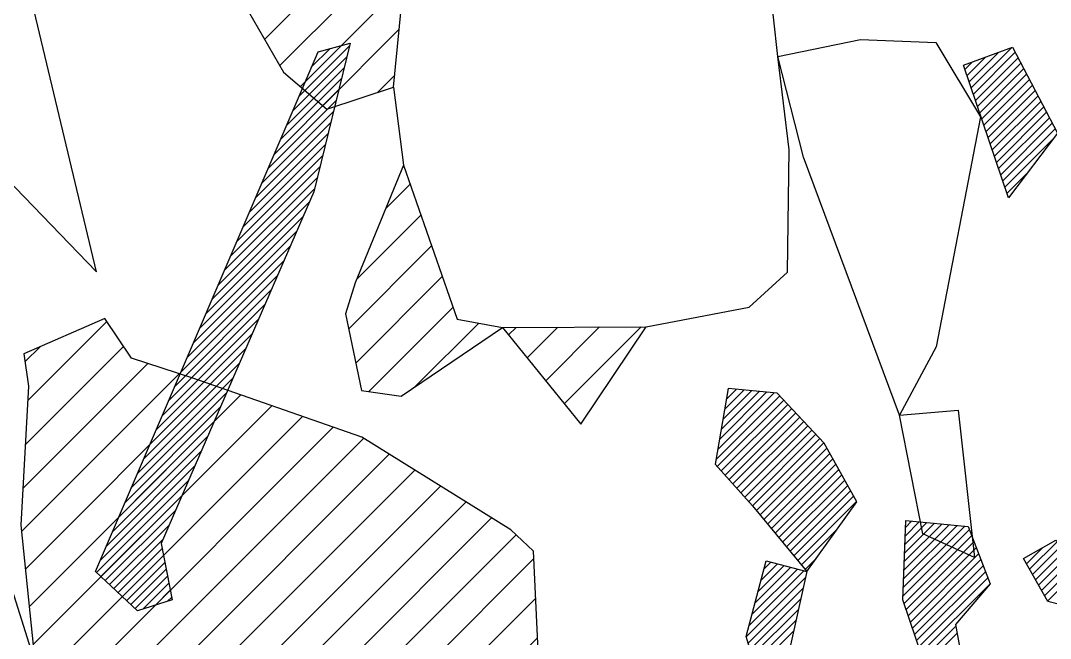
# Model space of a CAD drawing. Header units: metres. Extents: x -2.03 to 0.57, y -19.87 to -14.8.
# Drawn here: x -1.2869 to -0.8483, y -17.3834 to -17.1202 of the extents above; entities that cross this region are included whole.
import ezdxf

# ---------------------------------------------------------------- set-up
doc = ezdxf.new("R2010")
doc.units = ezdxf.units.M
doc.header["$LTSCALE"] = 25
doc.header["$MEASUREMENT"] = 0
doc.layers.get('0').update_dxf_attribs({"linetype": 'CONTINUOUS'})
for name, color, linetype in [('FEUER', 1, 'CONTINUOUS'), ('KNOCHEN', 2, 'CONTINUOUS'), ('KNOCHENSCHRAFF', 2, 'CONTINUOUS'), ('STEINE', 4, 'CONTINUOUS')]:
    doc.layers.add(name, color=color, linetype=linetype)

# ---------------------------------------------------------------- blocks, each defined once
blk = doc.blocks.new('*X17')
at = {"color": 0}
for p, q in [((-116.837, -1715.252), (-114.672, -1713.087)), ((-116.572, -1714.634), (-115.026, -1713.087)), ((-116.308, -1714.015), (-115.507, -1713.215)), ((-116.043, -1713.397), (-115.988, -1713.342)), ((-117.102, -1715.871), (-114.786, -1713.555)), ((-117.367, -1716.489), (-114.901, -1714.023)), ((-117.632, -1717.107), (-115.016, -1714.491)), ((-117.897, -1717.726), (-115.13, -1714.959)), ((-118.162, -1718.344), (-115.245, -1715.427)), ((-118.427, -1718.963), (-115.359, -1715.895)), ((-118.691, -1719.581), (-115.474, -1716.364)), ((-118.956, -1720.2), (-115.588, -1716.832)), ((-119.221, -1720.818), (-115.703, -1717.3)), ((-119.486, -1721.436), (-115.818, -1717.768)), ((-119.751, -1722.055), (-115.932, -1718.236)), ((-120.016, -1722.673), (-116.047, -1718.704)), ((-120.281, -1723.292), (-116.161, -1719.172)), ((-120.545, -1723.91), (-116.383, -1719.748)), ((-120.81, -1724.528), (-116.654, -1720.373)), ((-121.075, -1725.147), (-116.926, -1720.998)), ((-121.34, -1725.765), (-117.197, -1721.623)), ((-121.605, -1726.384), (-117.469, -1722.248)), ((-121.87, -1727.002), (-117.74, -1722.873)), ((-122.135, -1727.621), (-118.012, -1723.498)), ((-122.399, -1728.239), (-118.283, -1724.123)), ((-122.664, -1728.857), (-118.555, -1724.748)), ((-122.929, -1729.476), (-118.826, -1725.373)), ((-123.194, -1730.094), (-119.098, -1725.998)), ((-123.459, -1730.713), (-119.369, -1726.623)), ((-123.724, -1731.331), (-119.641, -1727.248)), ((-123.989, -1731.949), (-119.912, -1727.873)), ((-124.254, -1732.568), (-120.184, -1728.498)), ((-124.518, -1733.186), (-120.455, -1729.123)), ((-124.783, -1733.805), (-120.727, -1729.748)), ((-125.048, -1734.423), (-120.998, -1730.373)), ((-125.313, -1735.042), (-121.27, -1730.998)), ((-125.453, -1735.535), (-121.541, -1731.623)), ((-125.27, -1735.706), (-121.813, -1732.249)), ((-125.088, -1735.877), (-122.084, -1732.874)), ((-124.905, -1736.047), (-122.356, -1733.499)), ((-124.722, -1736.218), (-122.627, -1734.124)), ((-124.539, -1736.389), (-122.663, -1734.512)), ((-124.356, -1736.56), (-122.604, -1734.808)), ((-124.173, -1736.73), (-122.546, -1735.103)), ((-123.99, -1736.901), (-122.488, -1735.399)), ((-123.808, -1737.072), (-122.43, -1735.694)), ((-123.468, -1737.086), (-122.372, -1735.99)), ((-122.952, -1736.923), (-122.314, -1736.285)), ((-122.435, -1736.76), (-122.256, -1736.581))]:
    blk.add_line(p, q, dxfattribs=at)
blk = doc.blocks.new('*X18')
at = {"color": 0}
for p, q in [((-88.285, -1714.631), (-87.028, -1713.373)), ((-88.196, -1714.895), (-86.465, -1713.164)), ((-88.106, -1715.159), (-86.321, -1713.373)), ((-88.464, -1714.103), (-88.153, -1713.791)), ((-88.375, -1714.367), (-87.59, -1713.582)), ((-88.017, -1715.423), (-86.2, -1713.606)), ((-87.927, -1715.687), (-86.079, -1713.839)), ((-87.838, -1715.951), (-85.958, -1714.071)), ((-87.748, -1716.215), (-85.837, -1714.304)), ((-87.659, -1716.479), (-85.716, -1714.536)), ((-87.569, -1716.743), (-85.595, -1714.769)), ((-87.48, -1717.007), (-85.474, -1715.001)), ((-87.39, -1717.272), (-85.353, -1715.234)), ((-87.301, -1717.536), (-85.232, -1715.467)), ((-87.211, -1717.8), (-85.111, -1715.699)), ((-87.122, -1718.064), (-84.99, -1715.932)), ((-87.032, -1718.328), (-84.869, -1716.164)), ((-86.943, -1718.592), (-84.748, -1716.397)), ((-86.853, -1718.856), (-84.627, -1716.629)), ((-86.764, -1719.12), (-84.737, -1717.093)), ((-86.675, -1719.384), (-85.806, -1718.515)), ((-98.922, -1729.864), (-96.912, -1727.854)), ((-98.85, -1729.438), (-97.236, -1727.824)), ((-98.778, -1729.013), (-97.559, -1727.794)), ((-98.706, -1728.587), (-97.883, -1727.764)), ((-98.634, -1728.161), (-98.207, -1727.734)), ((-98.561, -1727.735), (-98.53, -1727.704)), ((-99.066, -1730.715), (-96.358, -1728.007)), ((-99.014, -1731.016), (-96.187, -1728.19)), ((-98.994, -1730.29), (-96.589, -1727.884)), ((-98.847, -1731.203), (-96.016, -1728.372)), ((-98.68, -1731.389), (-95.845, -1728.555)), ((-98.513, -1731.576), (-95.674, -1728.737)), ((-98.346, -1731.762), (-95.503, -1728.919)), ((-98.179, -1731.949), (-95.332, -1729.102)), ((-98.012, -1732.136), (-95.161, -1729.284)), ((-97.845, -1732.322), (-94.989, -1729.467)), ((-97.678, -1732.509), (-94.818, -1729.649)), ((-97.511, -1732.696), (-94.647, -1729.832)), ((-97.351, -1732.889), (-94.476, -1730.014)), ((-97.191, -1733.083), (-94.346, -1730.238)), ((-97.031, -1733.276), (-94.22, -1730.465)), ((-96.871, -1733.47), (-94.093, -1730.692)), ((-96.711, -1733.663), (-93.966, -1730.919)), ((-96.551, -1733.857), (-93.84, -1731.146)), ((-96.391, -1734.051), (-93.713, -1731.373)), ((-96.231, -1734.244), (-93.587, -1731.6)), ((-96.071, -1734.438), (-93.46, -1731.827)), ((-95.911, -1734.631), (-93.334, -1732.054)), ((-95.751, -1734.825), (-93.207, -1732.281)), ((-95.591, -1735.018), (-93.081, -1732.508)), ((-91.093, -1736.177), (-88.471, -1733.555)), ((-91.078, -1735.808), (-88.795, -1733.526)), ((-91.063, -1735.44), (-89.119, -1733.496)), ((-91.048, -1735.071), (-89.443, -1733.467)), ((-91.033, -1734.703), (-89.767, -1733.437)), ((-91.018, -1734.334), (-90.091, -1733.408)), ((-91.003, -1733.966), (-90.415, -1733.378)), ((-90.988, -1733.598), (-90.74, -1733.349)), ((-95.431, -1735.212), (-93.915, -1733.695)), ((-91.108, -1736.545), (-88.271, -1733.708)), ((-91.061, -1736.852), (-88.173, -1733.964)), ((-90.971, -1737.116), (-88.076, -1734.22)), ((-85.713, -1735.393), (-84.53, -1734.21)), ((-85.585, -1735.619), (-84.323, -1734.357)), ((-90.882, -1737.38), (-87.978, -1734.476)), ((-90.792, -1737.644), (-87.881, -1734.732)), ((-85.84, -1735.166), (-85.143, -1734.47)), ((-85.458, -1735.845), (-84.117, -1734.504)), ((-85.331, -1736.072), (-83.91, -1734.651)), ((-85.204, -1736.298), (-83.704, -1734.798)), ((-97.414, -1736.841), (-95.886, -1735.313)), ((-97.287, -1736.361), (-96.167, -1735.24)), ((-97.16, -1735.88), (-96.447, -1735.167)), ((-97.033, -1735.399), (-96.728, -1735.094)), ((-95.271, -1735.405), (-94.808, -1734.943)), ((-90.703, -1737.908), (-87.783, -1734.988)), ((-90.613, -1738.172), (-87.686, -1735.244)), ((-85.967, -1734.94), (-85.95, -1734.924)), ((-85.076, -1736.524), (-83.498, -1734.945)), ((-84.949, -1736.751), (-83.291, -1735.093)), ((-97.785, -1738.272), (-95.257, -1735.745)), ((-97.669, -1737.803), (-95.324, -1735.459)), ((-97.541, -1737.322), (-95.605, -1735.386)), ((-90.524, -1738.436), (-87.588, -1735.501)), ((-90.434, -1738.7), (-87.491, -1735.757)), ((-97.703, -1738.544), (-95.358, -1736.199)), ((-90.345, -1738.964), (-87.393, -1736.013)), ((-97.62, -1738.815), (-95.458, -1736.653)), ((-97.538, -1739.087), (-95.559, -1737.107)), ((-97.456, -1739.358), (-95.659, -1737.561)), ((-90.255, -1739.228), (-88.851, -1737.824)), ((-97.374, -1739.629), (-95.76, -1738.015)), ((-90.166, -1739.492), (-88.797, -1738.124))]:
    blk.add_line(p, q, dxfattribs=at)
blk = doc.blocks.new('*X41')
at = {"color": 0}
for p, q in [((-113.148, -1720.048), (-112.095, -1718.995)), ((-114.389, -1723.057), (-111.639, -1720.307)), ((-114.714, -1725.149), (-111.184, -1721.62)), ((-114.409, -1726.612), (-110.729, -1722.933)), ((-113.854, -1727.825), (-110.274, -1724.246)), ((-128.383, -1728.212), (-125.016, -1724.845)), ((-111.878, -1727.617), (-109.176, -1724.915)), ((-107.904, -1725.411), (-107.587, -1725.094)), ((-107.113, -1726.388), (-105.81, -1725.085)), ((-106.322, -1727.364), (-104.034, -1725.076)), ((-105.53, -1728.34), (-102.257, -1725.067)), ((-128.506, -1726.568), (-127.85, -1725.911)), ((-128.487, -1730.084), (-124.304, -1725.901)), ((-128.591, -1731.955), (-123.265, -1726.63)), ((-128.65, -1733.782), (-121.934, -1727.066)), ((-128.487, -1735.387), (-120.614, -1727.515)), ((-128.324, -1736.992), (-119.304, -1727.972)), ((-128.161, -1738.597), (-117.994, -1728.429)), ((-127.495, -1739.698), (-116.683, -1728.887)), ((-126.408, -1740.379), (-115.373, -1729.344)), ((-125.321, -1741.06), (-114.078, -1729.817)), ((-123.634, -1741.14), (-112.988, -1730.495)), ((-119.979, -1739.253), (-111.899, -1731.173)), ((-118.657, -1739.699), (-110.809, -1731.851)), ((-117.334, -1740.144), (-109.719, -1732.529)), ((-116.257, -1740.835), (-108.629, -1733.207)), ((-115.675, -1742.021), (-107.584, -1733.929)), ((-115.094, -1743.207), (-106.823, -1734.936)), ((-114.333, -1744.214), (-106.746, -1736.627)), ((-112.96, -1744.609), (-106.669, -1738.318))]:
    blk.add_line(p, q, dxfattribs=at)
blk = doc.blocks.new('*X42')
at = {"color": 0}
for p, q in [((-118.303, -1712.828), (-112.373, -1706.899)), ((-117.657, -1713.95), (-112.108, -1708.401)), ((-116.778, -1714.84), (-112.345, -1710.406)), ((-115.824, -1715.653), (-112.559, -1712.388)), ((-113.496, -1715.093), (-112.751, -1714.348))]:
    blk.add_line(p, q, dxfattribs=at)

msp = doc.modelspace()

# ---------------------------------------------------------------- linework, layer by layer
at = {"layer": 'KNOCHEN'}
for points in [[(-1.25504, -17.35488), (-1.16023, -17.13351), (-1.14648, -17.12987), (-1.16198, -17.19321), (-1.22704, -17.34301), (-1.22233, -17.36696), (-1.2371, -17.37162), (-1.25504, -17.35488)], [(-0.86607, -17.19582), (-0.88523, -17.13929), (-0.86435, -17.13153), (-0.8453, -17.16817), (-0.86607, -17.19582)], [(-0.97511, -17.32696), (-0.95201, -17.3549), (-0.93073, -17.32521), (-0.94463, -17.30028), (-0.96463, -17.27895), (-0.98556, -17.27702), (-0.99101, -17.30918), (-0.97511, -17.32696)], [(-0.89095, -17.42653), (-0.91114, -17.36695), (-0.90978, -17.33327), (-0.88324, -17.33569), (-0.87393, -17.36013), (-0.88864, -17.37755), (-0.88129, -17.41832), (-0.89095, -17.42653)], [(-0.81212, -17.37717), (-0.84941, -17.36766), (-0.8597, -17.34935), (-0.84596, -17.34162), (-0.82037, -17.35986), (-0.80758, -17.36643), (-0.81212, -17.37717)], [(-0.96648, -17.42028), (-0.97789, -17.38258), (-0.96938, -17.3504), (-0.95201, -17.3549), (-0.96648, -17.42028)]]:
    msp.add_lwpolyline(points, dxfattribs=at)
at = {"layer": 'STEINE'}
for points in [[(-1.46922, -16.96006), (-1.47314, -16.99324), (-1.44476, -17.05789), (-1.39715, -17.09133), (-1.3598, -17.1141), (-1.34802, -17.12322), (-1.3085, -17.17149), (-1.25465, -17.22734), (-1.29946, -17.03982), (-1.31752, -16.99808)], [(-1.20384, -17.08424), (-1.19196, -17.11275), (-1.17498, -17.14226), (-1.15654, -17.15798), (-1.12802, -17.14866), (-1.12462, -17.11395), (-1.12021, -17.07669), (-1.14136, -17.03037), (-1.21053, -17.07203)], [(-1.12802, -17.14866), (-1.12377, -17.1818), (-1.101, -17.24749), (-1.0816, -17.25097), (-1.02038, -17.25066), (-0.97655, -17.24228), (-0.9603, -17.22741), (-0.95953, -17.17537), (-0.96432, -17.1356), (-0.96806, -17.10195), (-1.00794, -17.08429), (-1.0895, -17.09745), (-1.12462, -17.11395)], [(-0.96432, -17.1356), (-0.92916, -17.12828), (-0.89701, -17.12965), (-0.87798, -17.16119), (-0.89688, -17.25923), (-0.91255, -17.28839), (-0.9534, -17.1784), (-0.96432, -17.1356)], [(-1.32525, -17.29044), (-1.33266, -17.33894), (-1.30888, -17.40361), (-1.29306, -17.40455), (-1.28087, -17.39327), (-1.29849, -17.33775), (-1.3004, -17.26022), (-1.3085, -17.17149), (-1.32939, -17.1772), (-1.3476, -17.20739)], [(-1.12377, -17.1818), (-1.14444, -17.23189), (-1.14845, -17.24518), (-1.14166, -17.27779), (-1.12481, -17.28026), (-1.0816, -17.25097)], [(-1.07811, -17.33717), (-1.14156, -17.29769), (-1.21362, -17.27254), (-1.23968, -17.264), (-1.25098, -17.24722), (-1.2856, -17.26218), (-1.28349, -17.27595), (-1.28677, -17.33514), (-1.28087, -17.39327), (-1.24453, -17.41604), (-1.2018, -17.39186), (-1.1645, -17.40442), (-1.14852, -17.43699), (-1.14032, -17.44512), (-1.11378, -17.44754), (-1.06493, -17.42179), (-1.06837, -17.3463), (-1.07811, -17.33717)], [(-1.0816, -17.25097), (-1.04823, -17.29212), (-1.02038, -17.25066)], [(-0.91255, -17.28839), (-0.88756, -17.28622), (-0.88062, -17.34894), (-0.90261, -17.33884), (-0.91255, -17.28839)]]:
    msp.add_lwpolyline(points, dxfattribs=at)

# ---------------------------------------------------------------- block references
at = {"layer": 'FEUER', "xscale": 0.01, "yscale": 0.01, "zscale": 0.01}
for name in ['*X42', '*X41']:
    msp.add_blockref(name, (0, 0), dxfattribs=at)
at = {"layer": 'KNOCHENSCHRAFF', "xscale": 0.01, "yscale": 0.01, "zscale": 0.01}
for name in ['*X18', '*X17']:
    msp.add_blockref(name, (0, 0), dxfattribs=at)

doc.saveas('drawing.dxf')
